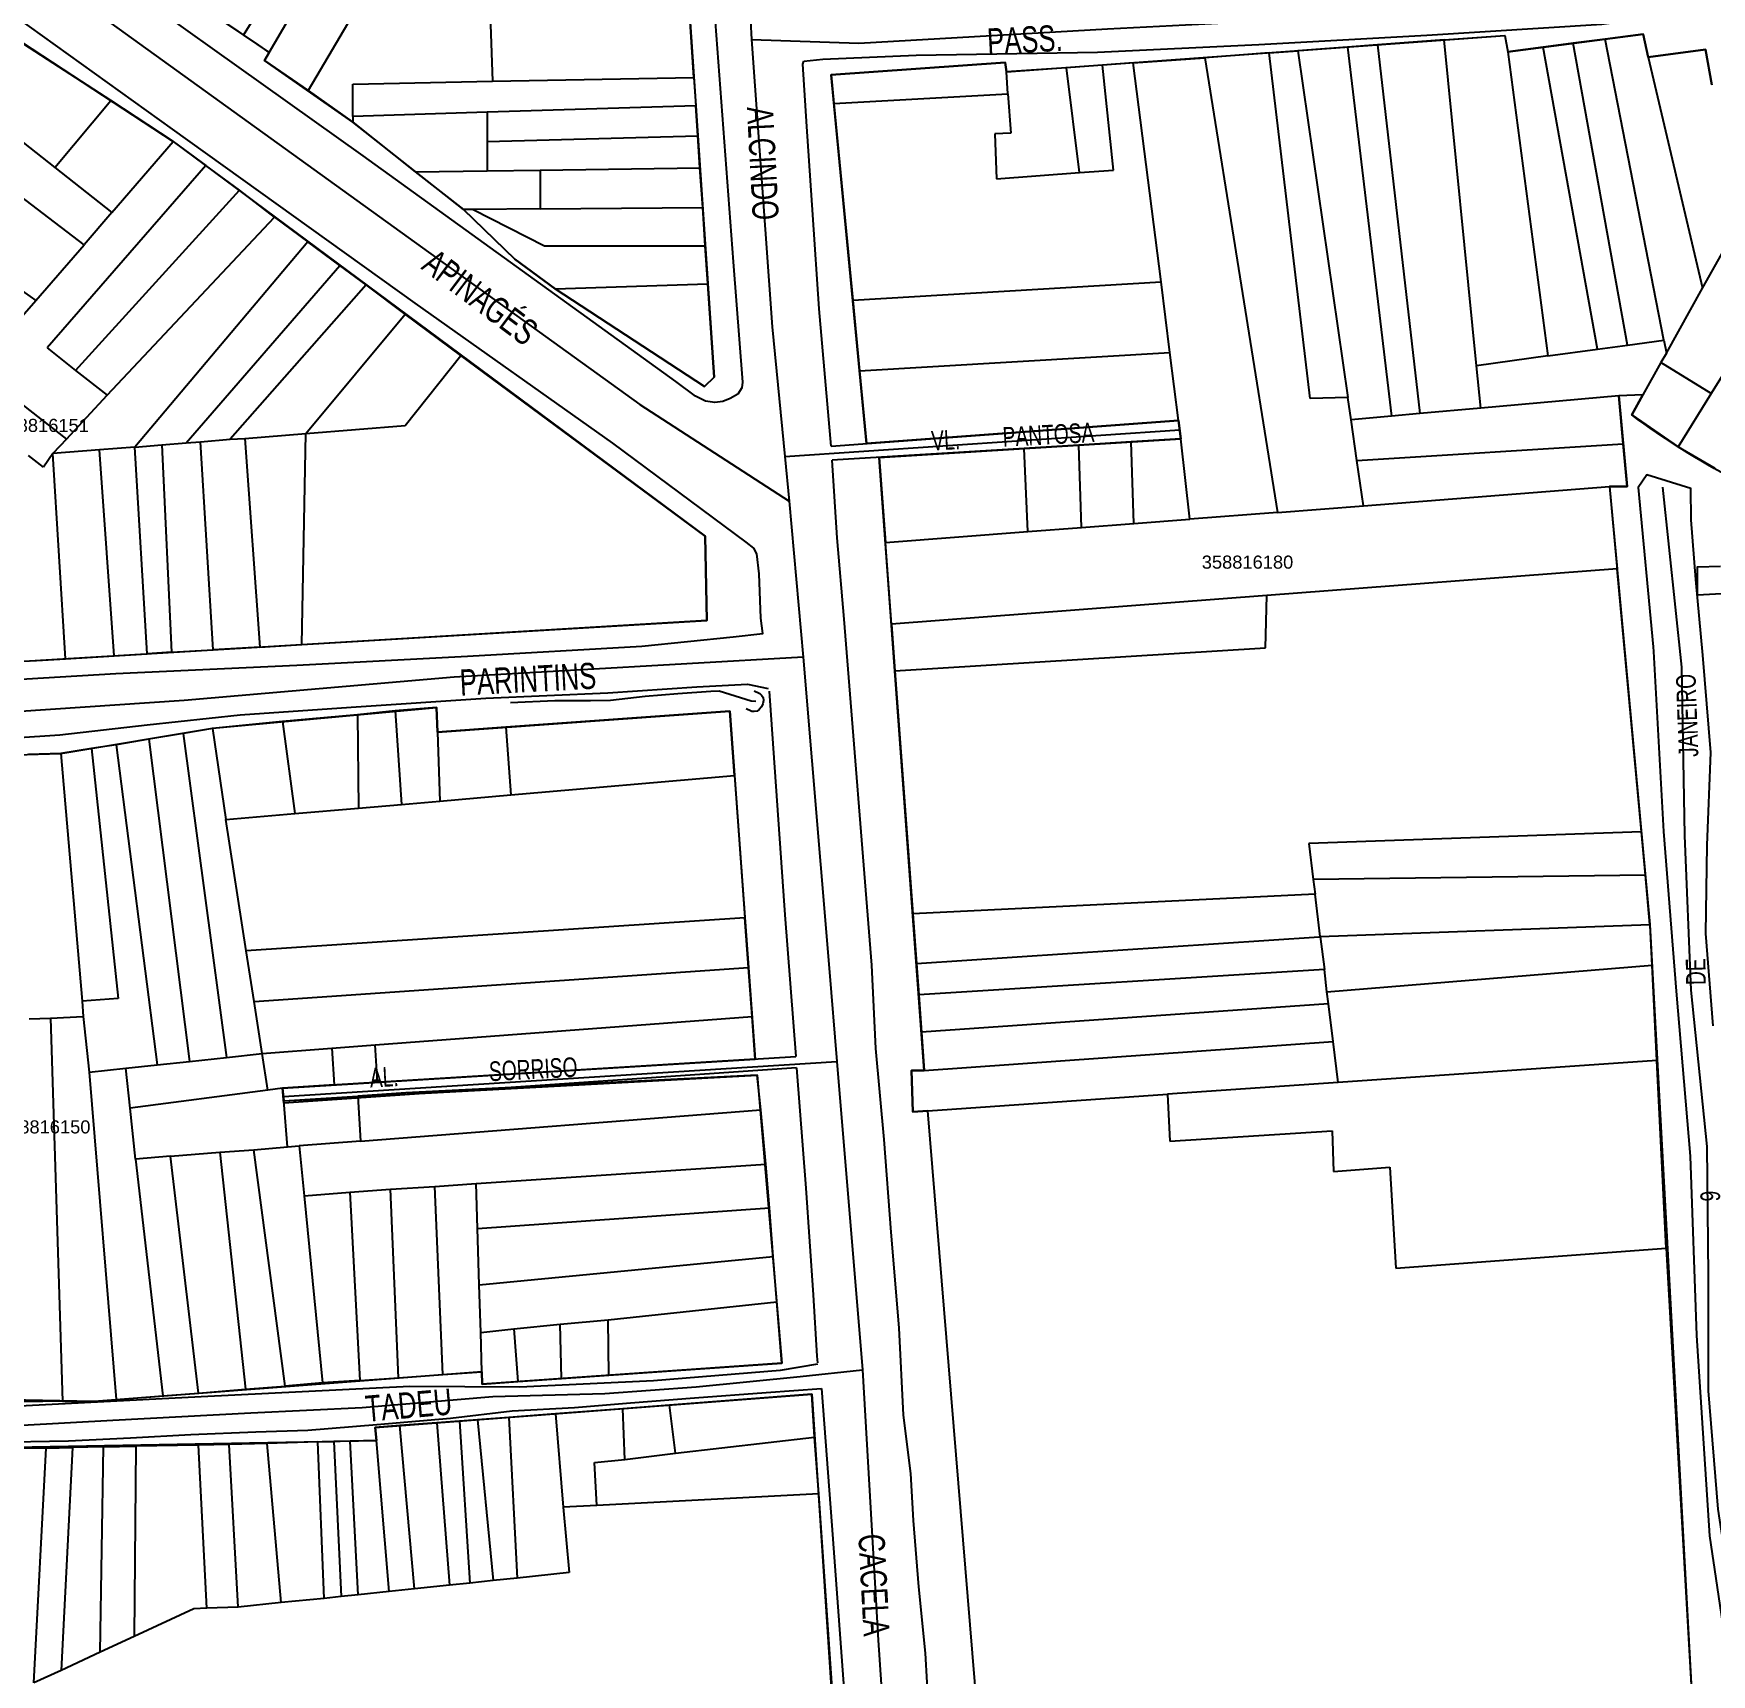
# Model space of a CAD drawing. Extents: x 201512 to 203323, y 4836571 to 4838029.
# Drawn here: x 202609.8 to 202866.2, y 4836934.5 to 4837185.4 of the extents above; entities that cross this region are included whole.
import ezdxf

# ---------------------------------------------------------------- set-up
doc = ezdxf.new("R2010")
doc.units = 0
doc.header["$LTSCALE"] = 1.5
doc.header["$MEASUREMENT"] = 0
for name, color, linetype in [('CD-MALHA-LOTES', 40, 'CONTINUOUS'), ('CD_TXT_QUADRA', 7, 'CONTINUOUS'), ('HD-VALAS-DRENOS', 170, 'CONTINUOUS'), ('RU-QUADRAS', 6, 'CONTINUOUS'), ('SV-EIXO-RUA-N-PAV', 6, 'CONTINUOUS'), ('SV-EIXO-RUA-PAV', 20, 'CONTINUOUS'), ('SV-PONTE-BUEIRO', 249, 'CONTINUOUS'), ('SV-RUA-NAO-PAV-S-GUIA-C-GUIA', 7, 'CONTINUOUS'), ('SV-RUA-PAVIM-S-GUIA-C-GUIA', 7, 'CONTINUOUS'), ('SV-TXT-RUA-N-PAV-S-GUIA-C-GUIA', 7, 'CONTINUOUS'), ('SV-TXT-RUA-PAV-S-GUIA-C-GUIA', 7, 'CONTINUOUS')]:
    doc.layers.add(name, color=color, linetype=linetype)
doc.styles.add('ARIAL', font='arial.ttf')
doc.styles.add('MONOTXT', font='arial.ttf', dxfattribs={"height": 0.2})

# ---------------------------------------------------------------- blocks, each defined once
blk = doc.blocks.new('COD119', base_point=(202265.52, 4838125.96))
at = {"layer": 'SV-PONTE-BUEIRO'}
blk.add_lwpolyline([(202264.01, 4838123.96), (202264.01, 4838124.793333), (202264.01, 4838124.918333), (202264.135833, 4838125.251667), (202264.3875, 4838125.626667), (202264.765, 4838125.835), (202265.268333, 4838125.96), (202265.771667, 4838125.96), (202266.275, 4838125.835), (202266.6525, 4838125.626667), (202266.904167, 4838125.251667), (202267.03, 4838124.918333), (202267.03, 4838124.793333), (202267.03, 4838123.96)], dxfattribs=at)

msp = doc.modelspace()

# ---------------------------------------------------------------- linework, layer by layer
at = {"layer": 'CD-MALHA-LOTES', "linetype": 'Continuous'}
for p, q in [((202641.85, 4837185.2), (202655.1, 4837206.37)), ((202645.77, 4837182.55), (202659.31, 4837205.7)), ((202662.4, 4837194.8), (202651.72, 4837176.72)), ((202710.69, 4837178.71), (202709.7, 4837193.43)), ((202679.45, 4837191.71), (202679.91, 4837178.16)), ((202638.19, 4837187.65), (202641.85, 4837185.2)), ((202641.85, 4837185.2), (202645.77, 4837182.55)), ((202855.81, 4837185.34), (202850.01, 4837184.56)), ((202856.54, 4837181.82), (202855.81, 4837185.34)), ((202621.57, 4837175.18), (202608.29, 4837183.82)), ((202798.61, 4837182.48), (202803.02, 4837182.77)), ((202810.59, 4837183.33), (202803.02, 4837182.77)), ((202803.02, 4837182.77), (202810.65, 4837129.77)), ((202815.19, 4837183.7), (202810.59, 4837183.33)), ((202810.59, 4837183.33), (202817.35, 4837126.94)), ((202825.38, 4837184.45), (202815.19, 4837183.7)), ((202815.19, 4837183.7), (202821.64, 4837127.33)), ((202825.38, 4837184.45), (202834.67, 4837185.13)), ((202830.33, 4837134.64), (202825.38, 4837184.45)), ((202834.67, 4837185.13), (202835.09, 4837182.65)), ((202840.52, 4837183.33), (202835.09, 4837182.65)), ((202835.09, 4837182.65), (202841.25, 4837136.13)), ((202845.08, 4837183.95), (202840.52, 4837183.33)), ((202848.84, 4837137.15), (202840.52, 4837183.33)), ((202850.01, 4837184.56), (202845.08, 4837183.95)), ((202853.42, 4837137.79), (202845.08, 4837183.95)), ((202858.97, 4837138.54), (202850.01, 4837184.56)), ((202865.34, 4837182.97), (202856.54, 4837181.82)), ((202866.29, 4837177.61), (202865.34, 4837182.97)), ((202645.77, 4837182.55), (202645.04, 4837181.32)), ((202645.04, 4837181.32), (202651.72, 4837176.72)), ((202758.28, 4837180.98), (202731.66, 4837179.13)), ((202758.5, 4837179.56), (202758.28, 4837180.98)), ((202767.65, 4837180.2), (202758.5, 4837179.56)), ((202773.17, 4837180.61), (202767.65, 4837180.2)), ((202769.63, 4837164.17), (202767.65, 4837180.2)), ((202777.83, 4837180.95), (202773.17, 4837180.61)), ((202774.84, 4837164.55), (202773.17, 4837180.61)), ((202777.83, 4837180.95), (202788.78, 4837181.72)), ((202782.12, 4837147.45), (202777.83, 4837180.95)), ((202798.61, 4837182.48), (202788.78, 4837181.72)), ((202788.78, 4837181.72), (202799.9, 4837112.2)), ((202804.92, 4837129.63), (202798.61, 4837182.48)), ((202856.54, 4837181.82), (202864.85, 4837146.51)), ((202658.54, 4837177.68), (202679.91, 4837178.16)), ((202658.54, 4837172.72), (202658.54, 4837177.68)), ((202679.91, 4837178.16), (202710.69, 4837178.71)), ((202710.69, 4837178.71), (202710.99, 4837174.39)), ((202731.66, 4837179.13), (202732.1, 4837174.74)), ((202758.69, 4837176.2), (202758.5, 4837179.56)), ((202613, 4837164.96), (202621.57, 4837175.18)), ((202631.11, 4837168.91), (202621.57, 4837175.18)), ((202651.72, 4837176.72), (202658.54, 4837171.89)), ((202732.1, 4837174.74), (202758.69, 4837176.2)), ((202758.69, 4837176.2), (202759.13, 4837170.18)), ((202617.48, 4837153.13), (202589.62, 4837174.32)), ((202601.59, 4837173.94), (202613, 4837164.96)), ((202679.1, 4837173.39), (202658.54, 4837172.72)), ((202658.54, 4837172.72), (202658.54, 4837171.89)), ((202679.1, 4837173.39), (202679.09, 4837168.91)), ((202710.99, 4837174.39), (202679.1, 4837173.39)), ((202711.3, 4837169.78), (202710.99, 4837174.39)), ((202732.1, 4837174.74), (202734.97, 4837144.66)), ((202658.54, 4837171.89), (202668.1, 4837164.28)), ((202759.13, 4837170.18), (202756.7, 4837170.08)), ((202756.7, 4837170.08), (202756.93, 4837163.23)), ((202621.75, 4837158.06), (202631.11, 4837168.91)), ((202631.11, 4837168.91), (202636.07, 4837165.23)), ((202679.09, 4837168.91), (202711.3, 4837169.78)), ((202679.09, 4837168.91), (202679.1, 4837164.44)), ((202711.62, 4837164.91), (202711.3, 4837169.78)), ((202636.07, 4837165.23), (202611.82, 4837137.36)), ((202613, 4837164.96), (202621.75, 4837158.06)), ((202641.22, 4837161.47), (202636.07, 4837165.23)), ((202687.22, 4837164.56), (202711.62, 4837164.91)), ((202712.06, 4837158.83), (202711.62, 4837164.91)), ((202668.1, 4837164.28), (202679.1, 4837164.44)), ((202668.1, 4837164.28), (202675.49, 4837158.5)), ((202679.1, 4837164.44), (202687.22, 4837164.56)), ((202687.22, 4837164.56), (202687.22, 4837158.61)), ((202756.93, 4837163.23), (202769.63, 4837164.17)), ((202769.63, 4837164.17), (202774.84, 4837164.55)), ((202616.19, 4837133.9), (202641.22, 4837161.47)), ((202646.6, 4837157.36), (202641.22, 4837161.47)), ((202621.75, 4837158.06), (202617.48, 4837153.13)), ((202620.99, 4837130.11), (202646.6, 4837157.36)), ((202646.6, 4837157.36), (202651.67, 4837153.59)), ((202676.98, 4837158.51), (202675.49, 4837158.5)), ((202675.49, 4837158.5), (202683.31, 4837150.93)), ((202687.22, 4837158.61), (202676.98, 4837158.51)), ((202676.98, 4837158.51), (202687.88, 4837152.99)), ((202687.22, 4837158.61), (202712.06, 4837158.83)), ((202712.42, 4837152.99), (202712.06, 4837158.83)), ((202864.85, 4837146.51), (202870.12, 4837155.8)), ((202597.06, 4837153.77), (202610.09, 4837144.6)), ((202610.09, 4837144.6), (202617.48, 4837153.13)), ((202651.67, 4837153.59), (202625.24, 4837122.2)), ((202656.56, 4837149.96), (202651.67, 4837153.59)), ((202687.88, 4837152.99), (202712.42, 4837152.99)), ((202712.82, 4837147.17), (202712.42, 4837152.99)), ((202633.11, 4837122.84), (202656.56, 4837149.96)), ((202660.59, 4837146.98), (202656.56, 4837149.96)), ((202683.31, 4837150.93), (202689.51, 4837146.4)), ((202660.59, 4837146.98), (202639.83, 4837123.38)), ((202666.55, 4837142.54), (202660.59, 4837146.98)), ((202689.51, 4837146.4), (202712.82, 4837147.17)), ((202713.78, 4837132.9), (202712.82, 4837147.17)), ((202734.97, 4837144.66), (202782.12, 4837147.45)), ((202783.47, 4837136.65), (202782.12, 4837147.45)), ((202605.28, 4837139.06), (202610.09, 4837144.6)), ((202689.51, 4837146.4), (202712.32, 4837131.44)), ((202734.97, 4837144.66), (202736.01, 4837133.87)), ((202859.36, 4837136.53), (202864.85, 4837146.51)), ((202651.37, 4837124.28), (202666.55, 4837142.54)), ((202675.09, 4837136.18), (202666.55, 4837142.54)), ((202611.82, 4837137.36), (202616.19, 4837133.9)), ((202736.01, 4837133.87), (202783.47, 4837136.65)), ((202784.79, 4837126.26), (202783.47, 4837136.65)), ((202841.25, 4837136.13), (202848.84, 4837137.15)), ((202848.84, 4837137.15), (202853.42, 4837137.79)), ((202853.42, 4837137.79), (202858.97, 4837138.54)), ((202859.36, 4837136.53), (202858.49, 4837135.14)), ((202858.97, 4837138.54), (202859.36, 4837136.53)), ((202871.22, 4837138.5), (202866.18, 4837130.37)), ((202600.98, 4837134.2), (202614.8, 4837123.41)), ((202616.19, 4837133.9), (202620.99, 4837130.11)), ((202666.54, 4837125.48), (202675.09, 4837136.18)), ((202712.4, 4837108.57), (202675.09, 4837136.18)), ((202841.25, 4837136.13), (202830.33, 4837134.64)), ((202830.97, 4837128.15), (202830.33, 4837134.64)), ((202858.49, 4837135.14), (202855.75, 4837130.16)), ((202866.18, 4837130.37), (202858.49, 4837135.14)), ((202712.32, 4837131.44), (202713.78, 4837132.9)), ((202736.01, 4837133.87), (202737.08, 4837122.73)), ((202614.8, 4837123.41), (202620.99, 4837130.11)), ((202810.65, 4837129.77), (202804.92, 4837129.63)), ((202811.14, 4837126.38), (202810.65, 4837129.77)), ((202852.09, 4837130.01), (202830.97, 4837128.15)), ((202855.75, 4837130.16), (202852.09, 4837130.01)), ((202852.74, 4837122.71), (202852.09, 4837130.01)), ((202855.75, 4837130.16), (202854.06, 4837127.1)), ((202866.18, 4837130.37), (202861.14, 4837122.24)), ((202737.08, 4837122.73), (202784.79, 4837126.26)), ((202785.14, 4837123.44), (202784.79, 4837126.26)), ((202817.35, 4837126.94), (202811.14, 4837126.38)), ((202812.04, 4837120.14), (202811.14, 4837126.38)), ((202821.64, 4837127.33), (202817.35, 4837126.94)), ((202830.97, 4837128.15), (202821.64, 4837127.33)), ((202854.06, 4837127.1), (202861.14, 4837122.24)), ((202642.06, 4837123.53), (202651.37, 4837124.28)), ((202650.79, 4837092.01), (202651.37, 4837124.28)), ((202651.37, 4837124.28), (202666.54, 4837125.48)), ((202612.73, 4837121.2), (202611.27, 4837119.14)), ((202614.8, 4837123.41), (202612.73, 4837121.2)), ((202619.83, 4837121.77), (202612.73, 4837121.2)), ((202614.65, 4837089.82), (202612.73, 4837121.2)), ((202625.24, 4837122.2), (202619.83, 4837121.77)), ((202622.09, 4837090.27), (202619.83, 4837121.77)), ((202625.24, 4837122.2), (202629.36, 4837122.52)), ((202627.15, 4837090.59), (202625.24, 4837122.2)), ((202629.36, 4837122.52), (202633.11, 4837122.84)), ((202629.36, 4837122.52), (202630.85, 4837090.82)), ((202633.11, 4837122.84), (202635.26, 4837122.99)), ((202635.26, 4837122.99), (202639.83, 4837123.38)), ((202637.21, 4837091.19), (202635.26, 4837122.99)), ((202639.83, 4837123.38), (202642.06, 4837123.53)), ((202642.06, 4837123.53), (202644.33, 4837091.6)), ((202761.16, 4837121.97), (202739.03, 4837120.61)), ((202769.55, 4837122.48), (202761.16, 4837121.97)), ((202761.74, 4837109.28), (202761.16, 4837121.97)), ((202777.52, 4837122.97), (202769.55, 4837122.48)), ((202769.96, 4837109.92), (202769.55, 4837122.48)), ((202785.14, 4837123.44), (202777.52, 4837122.97)), ((202777.92, 4837110.53), (202777.52, 4837122.97)), ((202786.5, 4837111.19), (202785.14, 4837123.44)), ((202812.04, 4837120.14), (202852.74, 4837122.71)), ((202853.33, 4837116.14), (202852.74, 4837122.71)), ((202861.14, 4837122.24), (202866.75, 4837118.99)), ((202611.27, 4837119.14), (202608.99, 4837120.92)), ((202739.03, 4837120.61), (202739.99, 4837107.61)), ((202813.04, 4837113.21), (202812.04, 4837120.14)), ((202813.04, 4837113.21), (202850.64, 4837116.14)), ((202850.64, 4837116.14), (202851.8, 4837103.58)), ((202850.64, 4837116.14), (202853.33, 4837116.14)), ((202777.92, 4837110.53), (202786.5, 4837111.19)), ((202799.9, 4837112.2), (202786.5, 4837111.19)), ((202799.9, 4837112.2), (202813.04, 4837113.21)), ((202712.67, 4837095.65), (202712.4, 4837108.57)), ((202739.99, 4837107.61), (202761.74, 4837109.28)), ((202761.74, 4837109.28), (202769.96, 4837109.92)), ((202769.96, 4837109.92), (202777.92, 4837110.53)), ((202740.9, 4837095.11), (202739.99, 4837107.61)), ((202851.8, 4837103.58), (202798.27, 4837099.49)), ((202855.53, 4837063.34), (202851.8, 4837103.58)), ((202864.11, 4837103.9), (202867.62, 4837103.99)), ((202864.11, 4837099.56), (202864.11, 4837103.9)), ((202798.27, 4837099.49), (202740.9, 4837095.11)), ((202798.06, 4837091.49), (202798.27, 4837099.49)), ((202871.37, 4837099.97), (202864.11, 4837099.56)), ((202650.79, 4837092.01), (202712.67, 4837095.65)), ((202740.9, 4837095.11), (202741.43, 4837088)), ((202622.09, 4837090.27), (202627.15, 4837090.59)), ((202630.85, 4837090.82), (202627.15, 4837090.59)), ((202630.85, 4837090.82), (202637.21, 4837091.19)), ((202644.33, 4837091.6), (202637.21, 4837091.19)), ((202644.33, 4837091.6), (202650.79, 4837092.01)), ((202741.43, 4837088), (202798.06, 4837091.49)), ((202609.36, 4837089.52), (202614.65, 4837089.82)), ((202614.65, 4837089.82), (202622.09, 4837090.27)), ((202741.43, 4837088), (202744.16, 4837050.81)), ((202647.8, 4837080.22), (202637.1, 4837079.17)), ((202659.26, 4837081.23), (202647.8, 4837080.22)), ((202647.8, 4837080.22), (202649.7, 4837066.14)), ((202665.04, 4837081.85), (202659.26, 4837081.23)), ((202659.26, 4837081.23), (202659.42, 4837066.98)), ((202671.35, 4837082.38), (202665.04, 4837081.85)), ((202665.04, 4837081.85), (202665.99, 4837067.55)), ((202671.48, 4837078.6), (202671.35, 4837082.38)), ((202716.17, 4837081.8), (202681.93, 4837079.37)), ((202716.89, 4837071.97), (202716.17, 4837081.8)), ((202627.39, 4837077.54), (202622.4, 4837076.68)), ((202632.61, 4837078.42), (202627.39, 4837077.54)), ((202627.39, 4837077.54), (202633.61, 4837028.24)), ((202637.1, 4837079.17), (202632.61, 4837078.42)), ((202632.61, 4837078.42), (202639.26, 4837028.86)), ((202637.1, 4837079.17), (202639.16, 4837065.23)), ((202681.93, 4837079.37), (202671.48, 4837078.6)), ((202671.48, 4837078.6), (202671.86, 4837068.06)), ((202681.93, 4837079.37), (202682.69, 4837069.02)), ((202613.92, 4837075.32), (202609, 4837075.18)), ((202618.6, 4837076.08), (202613.92, 4837075.32)), ((202613.92, 4837075.32), (202617.21, 4837037.45)), ((202622.4, 4837076.68), (202618.6, 4837076.08)), ((202618.6, 4837076.08), (202622.67, 4837037.85)), ((202622.4, 4837076.68), (202628.64, 4837027.72)), ((202682.69, 4837069.02), (202716.89, 4837071.97)), ((202716.89, 4837071.97), (202718.49, 4837050.22)), ((202659.42, 4837066.98), (202665.99, 4837067.55)), ((202665.99, 4837067.55), (202671.86, 4837068.06)), ((202671.86, 4837068.06), (202682.69, 4837069.02)), ((202639.16, 4837065.23), (202649.7, 4837066.14)), ((202642.28, 4837045.17), (202639.16, 4837065.23)), ((202649.7, 4837066.14), (202659.42, 4837066.98)), ((202855.53, 4837063.34), (202804.7, 4837061.6)), ((202856.15, 4837056.73), (202855.53, 4837063.34)), ((202804.7, 4837061.6), (202805.38, 4837056.08)), ((202856.15, 4837056.73), (202805.38, 4837056.08)), ((202805.38, 4837056.08), (202805.65, 4837053.82)), ((202856.84, 4837049.2), (202856.15, 4837056.73)), ((202805.65, 4837053.82), (202744.16, 4837050.81)), ((202806.43, 4837047.33), (202805.65, 4837053.82)), ((202718.49, 4837050.22), (202642.28, 4837045.17)), ((202719.04, 4837042.59), (202718.49, 4837050.22)), ((202744.16, 4837050.81), (202744.72, 4837043.22)), ((202744.72, 4837043.22), (202806.27, 4837047.32)), ((202806.27, 4837047.32), (202806.43, 4837047.33)), ((202806.43, 4837047.33), (202856.84, 4837049.2)), ((202806.43, 4837047.33), (202807.07, 4837042.32)), ((202856.86, 4837049.03), (202856.84, 4837049.2)), ((202857.16, 4837042.98), (202856.86, 4837049.03)), ((202643.48, 4837037.41), (202642.28, 4837045.17)), ((202643.48, 4837037.41), (202719.04, 4837042.59)), ((202719.59, 4837035.13), (202719.04, 4837042.59)), ((202744.72, 4837043.22), (202745.07, 4837038.45)), ((202807.07, 4837042.32), (202745.07, 4837038.45)), ((202807.47, 4837038.9), (202807.07, 4837042.32)), ((202807.47, 4837038.9), (202857.16, 4837042.98)), ((202857.88, 4837028.41), (202857.16, 4837042.98)), ((202622.67, 4837037.85), (202617.21, 4837037.45)), ((202617.21, 4837037.45), (202617.36, 4837035.13)), ((202644.71, 4837029.45), (202643.48, 4837037.41)), ((202745.07, 4837038.45), (202745.49, 4837032.75)), ((202807.69, 4837037.07), (202745.49, 4837032.75)), ((202807.69, 4837037.07), (202807.47, 4837038.9)), ((202808.42, 4837031.29), (202807.69, 4837037.07)), ((202609.11, 4837034.75), (202612.36, 4837034.85)), ((202612.36, 4837034.85), (202617.36, 4837035.13)), ((202612.36, 4837034.85), (202614.19, 4836976.29)), ((202617.36, 4837035.13), (202618.25, 4837026.61)), ((202661.96, 4837030.8), (202719.59, 4837035.13)), ((202720.07, 4837028.61), (202719.59, 4837035.13)), ((202745.49, 4837032.75), (202745.92, 4837026.88)), ((202633.61, 4837028.24), (202639.26, 4837028.86)), ((202639.26, 4837028.86), (202644.71, 4837029.45)), ((202644.71, 4837029.45), (202655.34, 4837030.3)), ((202645.57, 4837023.86), (202644.71, 4837029.45)), ((202655.34, 4837030.3), (202661.96, 4837030.8)), ((202655.34, 4837030.3), (202655.73, 4837024.66)), ((202662.33, 4837025.06), (202661.96, 4837030.8)), ((202745.92, 4837026.88), (202808.42, 4837031.29)), ((202809.19, 4837025.04), (202808.42, 4837031.29)), ((202618.25, 4837026.61), (202623.89, 4837027.22)), ((202618.25, 4837026.61), (202622.37, 4836976.54)), ((202623.89, 4837027.22), (202628.64, 4837027.72)), ((202624.53, 4837021.12), (202623.89, 4837027.22)), ((202628.64, 4837027.72), (202633.61, 4837028.24)), ((202662.33, 4837025.06), (202720.07, 4837028.61)), ((202743.97, 4837026.88), (202744.15, 4837020.52)), ((202745.92, 4837026.88), (202743.97, 4837026.88)), ((202857.88, 4837028.41), (202809.19, 4837025.04)), ((202859.3, 4836999.68), (202857.88, 4837028.41)), ((202645.57, 4837023.86), (202624.53, 4837021.12)), ((202647.82, 4837024.17), (202645.57, 4837023.86)), ((202655.73, 4837024.66), (202647.82, 4837024.17)), ((202648.02, 4837022.21), (202647.82, 4837024.17)), ((202655.73, 4837024.66), (202662.33, 4837025.06)), ((202720.38, 4837026.13), (202666.67, 4837023.45)), ((202720.92, 4837020.85), (202720.38, 4837026.13)), ((202809.19, 4837025.04), (202783.07, 4837023.23)), ((202625.36, 4837013.33), (202624.53, 4837021.12)), ((202648.02, 4837022.21), (202659.31, 4837022.96)), ((202648.58, 4837015.17), (202648.02, 4837022.21)), ((202666.67, 4837023.45), (202659.31, 4837022.96)), ((202659.31, 4837022.96), (202659.73, 4837016.05)), ((202746.45, 4837020.7), (202783.07, 4837023.23)), ((202783.07, 4837023.23), (202783.47, 4837016.07)), ((202659.73, 4837016.05), (202720.92, 4837020.85)), ((202721.69, 4837012.55), (202720.92, 4837020.85)), ((202744.15, 4837020.52), (202746.45, 4837020.7)), ((202754.01, 4836929.09), (202746.45, 4837020.7)), ((202659.73, 4837016.05), (202650.38, 4837015.32)), ((202783.47, 4837016.07), (202808.24, 4837017.62)), ((202808.24, 4837017.62), (202808.46, 4837011.43)), ((202630.69, 4837013.75), (202625.36, 4837013.33)), ((202630.69, 4837013.75), (202638.24, 4837014.35)), ((202634.99, 4836977.53), (202630.69, 4837013.75)), ((202638.24, 4837014.35), (202643.45, 4837014.73)), ((202638.24, 4837014.35), (202642.15, 4836978.14)), ((202643.45, 4837014.73), (202648.58, 4837015.17)), ((202648.2, 4836978.6), (202643.45, 4837014.73)), ((202648.58, 4837015.17), (202650.38, 4837015.32)), ((202650.38, 4837015.32), (202651.11, 4837007.71)), ((202625.36, 4837013.33), (202629.52, 4836977.09)), ((202677.43, 4837009.56), (202721.69, 4837012.55)), ((202722.23, 4837005.86), (202721.69, 4837012.55)), ((202808.46, 4837011.43), (202817.09, 4837012.09)), ((202817.09, 4837012.09), (202817.97, 4836996.62)), ((202651.11, 4837007.71), (202658.09, 4837008.27)), ((202658.09, 4837008.27), (202664.3, 4837008.74)), ((202658.09, 4837008.27), (202659.61, 4836979.47)), ((202664.3, 4837008.74), (202671.09, 4837009.13)), ((202665.52, 4836979.88), (202664.3, 4837008.74)), ((202671.09, 4837009.13), (202677.43, 4837009.56)), ((202672.33, 4836980.37), (202671.09, 4837009.13)), ((202677.62, 4837002.72), (202677.43, 4837009.56)), ((202651.11, 4837007.71), (202653.93, 4836979.09)), ((202677.62, 4837002.72), (202722.23, 4837005.86)), ((202722.82, 4836998.41), (202722.23, 4837005.86)), ((202677.89, 4836994.11), (202677.62, 4837002.72)), ((202677.89, 4836994.11), (202722.82, 4836998.41)), ((202723.37, 4836991.51), (202722.82, 4836998.41)), ((202817.97, 4836996.62), (202859.3, 4836999.68)), ((202859.3, 4836999.68), (202863.36, 4836929.33)), ((202678.11, 4836986.82), (202677.89, 4836994.11)), ((202697.59, 4836988.72), (202723.37, 4836991.51)), ((202724.12, 4836982.12), (202723.37, 4836991.51)), ((202683.19, 4836987.38), (202690.24, 4836988.07)), ((202690.24, 4836988.07), (202697.59, 4836988.72)), ((202690.44, 4836979.79), (202690.24, 4836988.07)), ((202697.68, 4836980.25), (202697.59, 4836988.72)), ((202678.11, 4836986.82), (202683.19, 4836987.38)), ((202678.29, 4836980.8), (202678.11, 4836986.82)), ((202683.19, 4836987.38), (202683.78, 4836979.33)), ((202665.52, 4836979.88), (202672.33, 4836980.37)), ((202672.33, 4836980.37), (202678.29, 4836980.8)), ((202678.29, 4836980.8), (202678.35, 4836978.92)), ((202690.44, 4836979.79), (202697.68, 4836980.25)), ((202697.68, 4836980.25), (202724.12, 4836982.12)), ((202629.52, 4836977.09), (202634.99, 4836977.53)), ((202634.99, 4836977.53), (202642.15, 4836978.14)), ((202642.15, 4836978.14), (202648.2, 4836978.6)), ((202653.93, 4836979.09), (202648.2, 4836978.6)), ((202659.61, 4836979.47), (202653.93, 4836979.09)), ((202659.61, 4836979.47), (202665.52, 4836979.88)), ((202678.35, 4836978.92), (202683.78, 4836979.33)), ((202683.78, 4836979.33), (202690.44, 4836979.79)), ((202614.19, 4836976.29), (202608.23, 4836976.18)), ((202614.19, 4836976.29), (202619, 4836976.25)), ((202619, 4836976.25), (202622.37, 4836976.54)), ((202622.37, 4836976.54), (202629.52, 4836977.09)), ((202699.83, 4836975.14), (202689.55, 4836974.37)), ((202706.98, 4836975.69), (202699.83, 4836975.14)), ((202700.12, 4836967.39), (202699.83, 4836975.14)), ((202728.71, 4836977.35), (202706.98, 4836975.69)), ((202707.88, 4836968.33), (202706.98, 4836975.69)), ((202729.15, 4836970.82), (202728.71, 4836977.35)), ((202665.77, 4836972.57), (202662, 4836972.28)), ((202671.39, 4836972.99), (202665.77, 4836972.57)), ((202667.97, 4836947.62), (202665.77, 4836972.57)), ((202674.85, 4836973.24), (202671.39, 4836972.99)), ((202671.39, 4836972.99), (202673.32, 4836948.16)), ((202677.64, 4836973.47), (202674.85, 4836973.24)), ((202674.85, 4836973.24), (202676.46, 4836948.48)), ((202682.43, 4836973.82), (202677.64, 4836973.47)), ((202677.64, 4836973.47), (202680.01, 4836948.87)), ((202689.55, 4836974.37), (202682.43, 4836973.82)), ((202682.43, 4836973.82), (202683.66, 4836949.23)), ((202689.55, 4836974.37), (202690.73, 4836960.07)), ((202645.47, 4836969.82), (202639.65, 4836969.68)), ((202653.19, 4836970.06), (202645.47, 4836969.82)), ((202647.62, 4836945.5), (202645.47, 4836969.82)), ((202653.19, 4836970.06), (202655.67, 4836970.12)), ((202654.2, 4836946.14), (202653.19, 4836970.06)), ((202658.16, 4836970.18), (202655.67, 4836970.12)), ((202655.67, 4836970.12), (202656.76, 4836946.41)), ((202662.17, 4836970.31), (202658.16, 4836970.18)), ((202659.4, 4836946.69), (202658.16, 4836970.18)), ((202662, 4836972.28), (202662.17, 4836970.31)), ((202664.12, 4836947.21), (202662.17, 4836970.31)), ((202707.88, 4836968.33), (202729.15, 4836970.82)), ((202729.77, 4836962.14), (202729.15, 4836970.82)), ((202611.69, 4836969.11), (202601.81, 4836969.1)), ((202609.81, 4836933.21), (202611.69, 4836969.11)), ((202611.69, 4836969.11), (202615.69, 4836969.22)), ((202615.69, 4836969.22), (202613.96, 4836935.14)), ((202620.45, 4836969.31), (202615.69, 4836969.22)), ((202619.94, 4836937.91), (202620.45, 4836969.31)), ((202620.45, 4836969.31), (202625.37, 4836969.41)), ((202625.37, 4836969.41), (202625.12, 4836940.32)), ((202634.99, 4836969.59), (202625.37, 4836969.41)), ((202639.65, 4836969.68), (202634.99, 4836969.59)), ((202636.23, 4836944.63), (202634.99, 4836969.59)), ((202641.06, 4836944.82), (202639.65, 4836969.68)), ((202695.51, 4836966.9), (202700.12, 4836967.39)), ((202700.12, 4836967.39), (202707.88, 4836968.33)), ((202695.86, 4836960.33), (202695.51, 4836966.9)), ((202729.77, 4836962.14), (202695.86, 4836960.33)), ((202732.76, 4836919.15), (202729.77, 4836962.14)), ((202695.86, 4836960.33), (202690.73, 4836960.07)), ((202690.73, 4836960.07), (202691.64, 4836950.08)), ((202683.66, 4836949.23), (202680.01, 4836948.87)), ((202691.64, 4836950.08), (202683.66, 4836949.23)), ((202659.4, 4836946.69), (202656.76, 4836946.41)), ((202664.12, 4836947.21), (202659.4, 4836946.69)), ((202667.97, 4836947.62), (202664.12, 4836947.21)), ((202673.32, 4836948.16), (202667.97, 4836947.62)), ((202676.46, 4836948.48), (202673.32, 4836948.16)), ((202680.01, 4836948.87), (202676.46, 4836948.48)), ((202634.25, 4836944.56), (202625.12, 4836940.32)), ((202636.23, 4836944.63), (202634.25, 4836944.56)), ((202641.06, 4836944.82), (202636.23, 4836944.63)), ((202647.62, 4836945.5), (202641.06, 4836944.82)), ((202654.2, 4836946.14), (202647.62, 4836945.5)), ((202656.76, 4836946.41), (202654.2, 4836946.14)), ((202625.12, 4836940.32), (202619.94, 4836937.91)), ((202619.94, 4836937.91), (202613.96, 4836935.14)), ((202613.96, 4836935.14), (202609.81, 4836933.21))]:
    msp.add_line(p, q, dxfattribs=at)
at = {"layer": 'HD-VALAS-DRENOS'}
msp.add_lwpolyline([(202682.686189, 4837083.1202), (202689.430906, 4837083.461555), (202694.87832, 4837083.444819), (202697.926424, 4837083.513468), (202703.270444, 4837084.096381), (202708.265511, 4837084.527092), (202713.311125, 4837084.858064), (202714.560179, 4837084.91572), (202719.466496, 4837083.394972), (202720.166414, 4837083.349226)], dxfattribs=at)
at = {"layer": 'RU-QUADRAS', "color": 6, "linetype": 'Continuous'}
for points in [[(202611.36, 4837204.59), (202632.35, 4837232.89), (202646.6, 4837221.09, 0.0406144753), (202684.46, 4837218.25), (202684.46, 4837217.45), (202707.93, 4837219.62), (202713.78, 4837132.9), (202712.32, 4837131.44), (202689.51, 4837146.4), (202683.31, 4837150.93), (202675.49, 4837158.5), (202658.54, 4837171.89), (202645.04, 4837181.32), (202645.77, 4837182.55, 0.018356002)], [(202538.54, 4837102.38), (202579.41, 4837158.44), (202585.68, 4837168.86), (202600.27, 4837189.1), (202631.11, 4837168.91), (202712.4, 4837108.57), (202712.67, 4837095.65), (202598.88, 4837088.85), (202584.82, 4837088.5, 0.0350609726), (202565.16, 4837089.73), (202565.14, 4837088.65), (202554.98, 4837089.72)]]:
    msp.add_lwpolyline(points, format="xyb", close=True, dxfattribs=at)
for points in [[(202754.01, 4836929.09), (202746.45, 4837020.7), (202744.15, 4837020.52), (202743.97, 4837026.88), (202745.92, 4837026.88), (202739.03, 4837120.61), (202785.14, 4837123.44), (202784.79, 4837126.26), (202737.08, 4837122.73), (202731.66, 4837179.13), (202758.28, 4837180.98), (202758.5, 4837179.56), (202834.67, 4837185.13), (202835.09, 4837182.65), (202855.81, 4837185.34), (202856.54, 4837181.82), (202865.34, 4837182.97), (202866.29, 4837177.61)], [(202871.37, 4837099.97), (202864.11, 4837099.56), (202864.11, 4837103.9), (202867.63, 4837103.99)], [(202605.33, 4837075.09), (202613.92, 4837075.32), (202637.1, 4837079.19), (202671.35, 4837082.38), (202671.48, 4837078.6), (202716.17, 4837081.8), (202720.07, 4837028.61), (202647.82, 4837024.17), (202648.02, 4837022.21), (202720.38, 4837026.13), (202724.12, 4836982.12), (202678.35, 4836978.92), (202678.29, 4836980.8), (202619, 4836976.25), (202576.95, 4836977.06)], [(202595.62, 4836969.06), (202662.17, 4836970.31), (202662, 4836972.28), (202728.71, 4836977.35), (202734.03, 4836896.92), (202722, 4836894.55), (202722.99, 4836887.06), (202709.18, 4836884.3), (202708.19, 4836888.05), (202527.12, 4836853.74)]]:
    msp.add_lwpolyline(points, dxfattribs=at)
msp.add_lwpolyline([(202869.73, 4837117.27, -0.0394601172), (202854.06, 4837127.1), (202855.75, 4837130.16), (202852.09, 4837130.01), (202853.33, 4837116.14), (202850.64, 4837116.14), (202856.84, 4837049.2), (202863.36, 4836929.35)], format="xyb", dxfattribs=at)
at = {"layer": 'SV-EIXO-RUA-N-PAV'}
for points in [[(202719.478059, 4837184.533414), (202735.901497, 4837183.963674), (202773.932831, 4837186.136893), (202799.739808, 4837187.495155), (202823.645218, 4837189.396722), (202842.117581, 4837190.483331), (202861.948205, 4837195.916379)], [(202724.574622, 4837120.777758), (202784.970241, 4837124.807776)], [(202871.786671, 4836909.823342), (202870.272434, 4836920.160338), (202870.272434, 4836930.306399), (202870.75558, 4836936.587293), (202867.252773, 4836959.778288), (202865.803336, 4836977.896253), (202865.803336, 4836995.531072), (202865.561763, 4837015.219261), (202863.146035, 4837039.134974), (202862.179743, 4837062.809115), (202861.696597, 4837088.536625), (202858.797723, 4837116.075931)], [(202727.400483, 4837090.058501), (202674.057838, 4837087.020836), (202632.774172, 4837083.430952), (202597.174489, 4837081.037696), (202568.15626, 4837081.935167), (202562.17312, 4837084.926737), (202552.450518, 4837089.488881), (202540.633816, 4837097.416542), (202532.079333, 4837102.788829)], [(202647.942827, 4837022.874729), (202732.549072, 4837028.236507)], [(202470.29398, 4837008.660755), (202481.253131, 4837004.385493), (202491.110419, 4837000.193313), (202502.214032, 4836996.454342), (202509.125464, 4836993.848392), (202512.297924, 4836989.203003), (202520.342378, 4836986.597053), (202532.465709, 4836983.991104), (202554.842887, 4836978.892506), (202567.985938, 4836976.173254), (202590.703022, 4836973.284049), (202608.038253, 4836972.604236), (202621.861117, 4836973.397351), (202642.991971, 4836974.530373), (202659.987295, 4836975.323488), (202679.985127, 4836977.023021), (202697.093754, 4836977.476229), (202711.02992, 4836978.495949), (202726.948874, 4836980.082179), (202736.466256, 4836981.101899)]]:
    msp.add_lwpolyline(points, dxfattribs=at)
at = {"layer": 'SV-EIXO-RUA-PAV'}
for points in [[(202688.045906, 4837593.913622), (202699.284906, 4837450.387353), (202708.584725, 4837326.938995), (202709.575212, 4837319.6396), (202710.961452, 4837308.717419), (202717.494495, 4837221.69285), (202719.478059, 4837184.533414), (202722.647028, 4837140.563957), (202724.574622, 4837120.777758), (202725.244914, 4837113.897393), (202727.400483, 4837090.058501), (202731.361695, 4837042.523953), (202732.549072, 4837028.236507), (202736.466256, 4836981.101899), (202738.887999, 4836939.730495), (202739.849271, 4836925.431562), (202740.472484, 4836916.161281), (202738.785615, 4836906.38145), (202736.144556, 4836896.477475), (202730.037105, 4836887.728964), (202721.618726, 4836881.786579), (202705.380074, 4836874.893959)], [(202318.4, 4837404.569877), (202339.091185, 4837389.370334), (202461.303966, 4837300.842525), (202602.742141, 4837200.605905), (202702.410644, 4837128.708811), (202725.244914, 4837113.897393)]]:
    msp.add_lwpolyline(points, dxfattribs=at)
at = {"layer": 'SV-RUA-NAO-PAV-S-GUIA-C-GUIA'}
for points in [[(202727.500894, 4837181.189959), (202730.397641, 4837181.507801), (202744.686942, 4837182.145375), (202772.3709, 4837182.564656), (202797.051845, 4837183.765964), (202822.731114, 4837185.173466), (202849.458395, 4837186.837489), (202860.144425, 4837188.353468)], [(202731.668109, 4837122.329581), (202784.79, 4837126.26), (202785.14, 4837123.44), (202777.52, 4837122.97), (202769.55, 4837122.48), (202761.16, 4837121.97), (202731.814756, 4837120.166587)], [(202866.479669, 4837033.669537), (202865.398936, 4837047.819579), (202865.571277, 4837061.326974), (202866.139674, 4837075.487094), (202864.904714, 4837090.386546), (202863.838912, 4837101.935459), (202863.136709, 4837111.085466), (202863.10943, 4837115.837531), (202856.350643, 4837117.94724), (202855.012553, 4837115.988148), (202857.351229, 4837091.641001), (202857.355249, 4837090.940697), (202858.912724, 4837063.387273), (202860.851898, 4837038.987661), (202862.995561, 4837013.788923), (202863.952778, 4836986.331878), (202865.106168, 4836968.230424), (202865.927557, 4836955.729572), (202868.475041, 4836938.537059)], [(202537.047824, 4837102.289687), (202537.302286, 4837101.490866), (202538.759849, 4837100.049091), (202552.809033, 4837090.280313), (202556.115332, 4837088.899859), (202560.924167, 4837088.2015), (202569.279471, 4837087.333416), (202581.468332, 4837086.203441), (202597.610964, 4837086.101987), (202622.341083, 4837087.550437), (202650.011248, 4837088.852562), (202676.098582, 4837090.233305), (202702.726776, 4837091.746652), (202716.711641, 4837093.182742), (202721.25637, 4837093.710747), (202720.94332, 4837096.009915)], [(202534.815952, 4837099.324663), (202536.517927, 4837098.834828), (202540.330567, 4837096.306928), (202553.473908, 4837087.633131), (202559.842956, 4837083.770217), (202558.275385, 4837078.258055), (202566.374272, 4837077.757286), (202576.571478, 4837077.369385), (202587.267271, 4837077.184625), (202600.609945, 4837077.316179), (202613.79839, 4837078.197144), (202627.133023, 4837079.729307), (202641.317208, 4837081.266661), (202658.302214, 4837082.420942), (202678.884172, 4837083.797297), (202697.520318, 4837084.611503), (202711.158239, 4837085.545238), (202718.902142, 4837085.942721), (202722.054501, 4837085.261655)], [(202729.594063, 4836981.959204), (202723.902524, 4836980.973979), (202704.521081, 4836979.404867), (202684.086746, 4836978.429602), (202667.294457, 4836978.527086), (202635.369057, 4836976.98137), (202608.640342, 4836975.567455), (202593.049142, 4836975.372137), (202576.849358, 4836976.723829), (202564.488068, 4836979.74975), (202534.966296, 4836986.072409), (202517.455711, 4836989.41703), (202515.304261, 4836989.854095), (202515.624214, 4836995.058493), (202502.857966, 4836998.982363), (202484.631097, 4837005.223969), (202477.212889, 4837009.030448), (202475.646478, 4837012.022286), (202476.873135, 4837015.981636), (202480.420414, 4837024.857469), (202489.995838, 4837037.021664), (202491.435597, 4837038.681237)], [(202726.388054, 4837027.245842), (202648.04, 4837021.85), (202647.82, 4837024.17), (202726.255003, 4837028.990089)], [(202603.474669, 4836970.033306), (202615.117664, 4836970.254522), (202624.560384, 4836970.71241), (202633.802922, 4836971.219099), (202643.745665, 4836971.630019), (202651.690324, 4836971.878659), (202662.247423, 4836972.731959), (202673.469066, 4836973.712538), (202682.907216, 4836974.835052), (202692.450433, 4836975.329229), (202700.992191, 4836976.031729), (202710.783004, 4836976.791886), (202721.722923, 4836977.609087), (202730.215282, 4836978.211238)]]:
    msp.add_lwpolyline(points, dxfattribs=at)
at = {"layer": 'SV-RUA-PAVIM-S-GUIA-C-GUIA'}
for points in [[(202711.53236, 4837220.610936), (202712.568, 4837205.610219), (202716.682422, 4837150.509478), (202718.137377, 4837132.109726), (202718.042311, 4837131.258746), (202717.39811, 4837130.304363), (202716.252736, 4837129.597036), (202715.105927, 4837129.139817), (202713.907134, 4837129.032444), (202712.45675, 4837129.223676), (202710.953234, 4837129.964841), (202707.941895, 4837132.197496), (202660.167147, 4837166.721912), (202610.387711, 4837202.234548), (202609.685209, 4837202.730491), (202609.380199, 4837203.62905), (202609.772522, 4837204.932058), (202610.714556, 4837206.238425), (202610.913302, 4837206.439733), (202623.353889, 4837224.42416), (202630.443211, 4837234.384661)], [(202720.94332, 4837096.009915), (202720.654401, 4837102.811344), (202720.337044, 4837105.860837), (202719.882113, 4837106.75848), (202718.677577, 4837107.651542), (202698.300704, 4837122.784191), (202668.092533, 4837144.209749), (202631.008112, 4837170.795731), (202603.106768, 4837190.834726), (202601.302835, 4837191.674103), (202600.005531, 4837191.316011), (202598.71684, 4837189.457267), (202555.337635, 4837128.613754), (202536.99785, 4837102.289381)], [(202731.668109, 4837122.329581), (202729.867123, 4837143.336639), (202728.885189, 4837157.687379), (202727.957823, 4837171.238077), (202727.353557, 4837180.738847), (202727.500894, 4837181.189959)], [(202746.6326, 4836928.792284), (202746.089611, 4836937.789216), (202745.08211, 4836947.887803), (202744.274217, 4836958.037634), (202743.83308, 4836965.238321), (202742.732523, 4836974.135776), (202742.056173, 4836987.487914), (202740.872622, 4837002.137564), (202739.791889, 4837016.287606), (202738.512411, 4837030.236341), (202737.88948, 4837042.988523), (202733.687745, 4837095.887697), (202732.616775, 4837108.337), (202731.814756, 4837120.166587)], [(202722.206719, 4837084.862398), (202724.601961, 4837050.660969), (202726.255003, 4837028.990089)], [(202726.388054, 4837027.245842), (202727.790453, 4837008.860818), (202728.933506, 4836992.560146), (202729.487224, 4836983.159115), (202729.592914, 4836982.159291)], [(202730.215282, 4836978.211238), (202731.784541, 4836957.31101), (202733.954333, 4836927.560295), (202735.250753, 4836910.660278), (202735.22978, 4836905.607778), (202734.109388, 4836900.548559), (202732.08947, 4836895.483844), (202728.523815, 4836889.809402), (202724.941793, 4836886.986199), (202720.913167, 4836883.610008), (202716.077784, 4836881.479475), (202709.839981, 4836879.89063), (202700.857648, 4836877.584687), (202690.424931, 4836875.469974), (202676.249935, 4836872.331924), (202648.496466, 4836866.609728), (202607.616012, 4836858.006003), (202564.789171, 4836848.940174), (202525.354506, 4836840.945566), (202497.902028, 4836835.025115), (202495.79366, 4836836.663006), (202478.028912, 4836849.460513), (202450.264568, 4836871.751403), (202433.094048, 4836885.502987)]]:
    msp.add_lwpolyline(points, dxfattribs=at)

# ---------------------------------------------------------------- block references
at = {"layer": 'SV-PONTE-BUEIRO', "rotation": 246}
msp.add_blockref('COD119', (202721.119545, 4837082.720268), dxfattribs=at)

# ---------------------------------------------------------------- texts
at = {"layer": 'CD_TXT_QUADRA', "color": 7, "linetype": 'Continuous', "style": 'MONOTXT'}
for s, p in [('358816151', (202604.23, 4837124.51)), ('358816180', (202788.33, 4837103.6)), ('358816150', (202604.473869, 4837017.240574))]:
    msp.add_text(s, height=2, dxfattribs=at).set_placement(p)
at = {"layer": 'SV-TXT-RUA-N-PAV-S-GUIA-C-GUIA', "style": 'ARIAL', "width": 0.7}
for s, height, rotation, p in [('PASS.', 4, 3, (202755.627227, 4837182.196073)), ('ALCINDO', 4, 273, (202718.794538, 4837174.161633)), ('VL.        PANTOSA', 3, 3, (202747.0576, 4837121.657998)), ('PARINTINS', 4, 3, (202675.019432, 4837084.172626)), ('JANEIRO', 3, 92, (202864.24304, 4837074.850985)), ('DE', 3, 91, (202865.373002, 4837039.957356)), ('AL.                 SORRISO', 3, 3, (202661.227034, 4837024.258414)), ('9', 3, 91, (202867.560974, 4837006.864279)), ('TADEU', 4, 5, (202660.667915, 4836973.127614)), ('CACELA', 4, 273, (202735.826822, 4836955.902762))]:
    msp.add_text(s, height=height, rotation=rotation, dxfattribs=at).set_placement(p)
at = {"layer": 'SV-TXT-RUA-PAV-S-GUIA-C-GUIA', "style": 'ARIAL', "width": 0.7}
msp.add_text('APINAGÉS', height=4, rotation=323, dxfattribs=at).set_placement((202668.862608, 4837149.532828))

doc.saveas('drawing.dxf')
